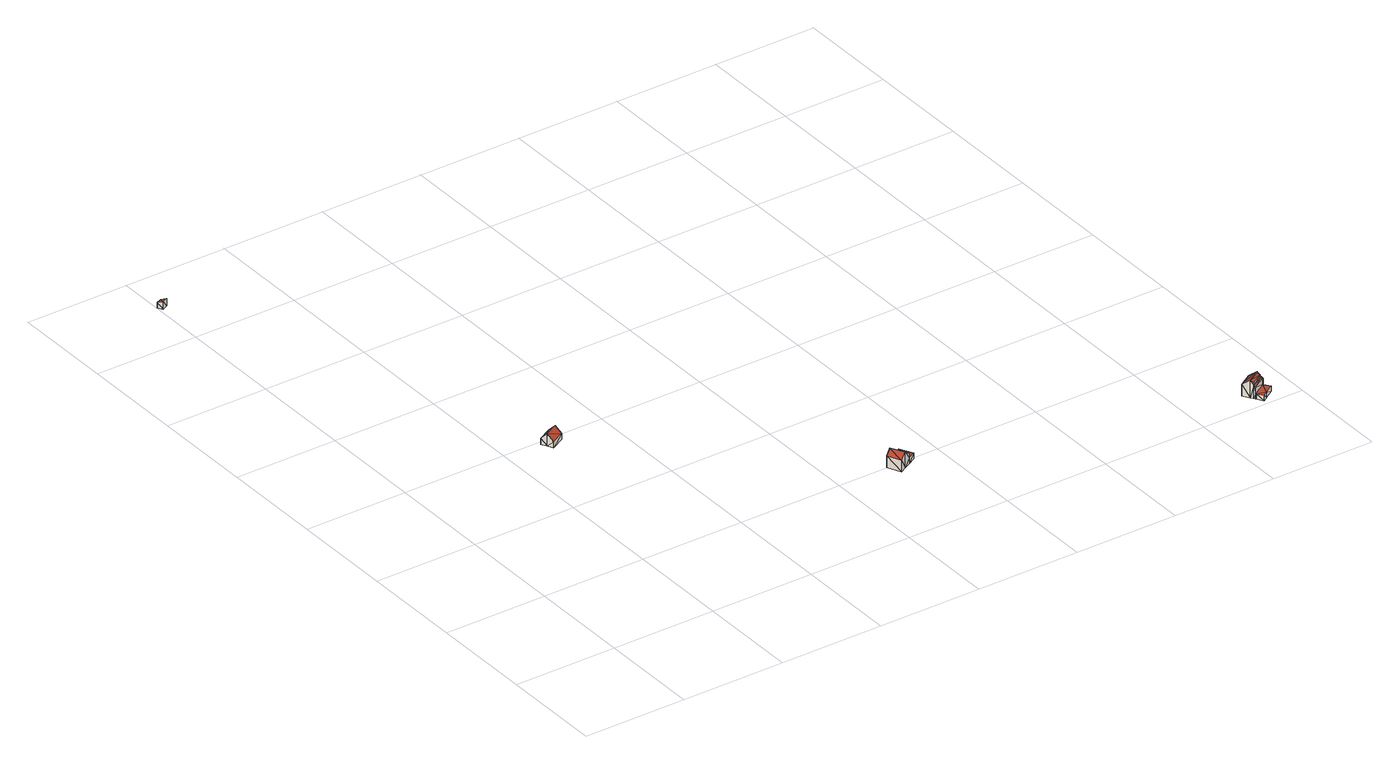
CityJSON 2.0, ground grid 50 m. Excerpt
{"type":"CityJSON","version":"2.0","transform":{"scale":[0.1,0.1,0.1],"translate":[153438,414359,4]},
"CityObjects":{
"building1":{"type":"Building","attributes":{"oorspronkelijk_bouwjaar":1985,"status":"Pand in gebruik","geconstateerd":false,"h_maaiveld":4.21,"dak_type":"slanted","pw_datum":"2016-12-01","pw_actueel":"yes","pw_bron":"ahn3","reconstructie_methode":"tudelft3d-geoflow","versie_methode":"v21.03.1","kas_warenhuis":false,"ondergronds_type":"above ground","lod11_replace":false,"reconstruction_skipped":false},"geometry":[{"type":"Solid","lod":"2.2","boundaries":[[[[0,1,2]],[[2,1,3]],[[4,2,3]],[[5,4,3]],[[6,1,7]],[[7,1,0]],[[7,0,2]],[[4,7,2]],[[5,3,6]],[[6,3,1]],[[5,6,4]],[[4,6,7]]]],"semantics":{"surfaces":[{"type":"GroundSurface"},{"type":"WallSurface"},{"type":"RoofSurface"}],"values":[[0,0,1,1,1,1,1,1,1,1,2,2]]}}]},
"building2":{"type":"Building","attributes":{"oorspronkelijk_bouwjaar":1956,"status":"Pand in gebruik","geconstateerd":false,"h_maaiveld":5.79,"dak_type":"slanted","pw_datum":"2016-12-01","pw_actueel":"yes","pw_bron":"ahn3","reconstructie_methode":"tudelft3d-geoflow","versie_methode":"v21.03.1","kas_warenhuis":false,"ondergronds_type":"above ground","lod11_replace":false,"reconstruction_skipped":false},"geometry":[{"type":"Solid","lod":"2.2","boundaries":[[[[8,9,10]],[[11,10,12]],[[11,8,10]],[[11,12,13]],[[14,11,15]],[[15,11,13]],[[16,12,10]],[[17,16,10]],[[15,13,16]],[[16,13,12]],[[18,9,19]],[[19,9,8]],[[19,8,11]],[[14,19,11]],[[17,10,18]],[[18,10,9]],[[15,16,14]],[[14,16,17]],[[17,18,14]],[[14,18,19]]]],"semantics":{"surfaces":[{"type":"GroundSurface"},{"type":"WallSurface"},{"type":"RoofSurface"}],"values":[[0,0,0,0,1,1,1,1,1,1,1,1,1,1,1,1,2,2,2,2]]}}]},
"building3":{"type":"Building","attributes":{"oorspronkelijk_bouwjaar":1965,"status":"Pand in gebruik","geconstateerd":false,"h_maaiveld":5.25,"dak_type":"slanted","pw_datum":"2016-12-01","pw_actueel":"yes","pw_bron":"ahn3","reconstructie_methode":"tudelft3d-geoflow","versie_methode":"v21.03.1","kas_warenhuis":false,"ondergronds_type":"above ground","lod11_replace":false,"reconstruction_skipped":false},"geometry":[{"type":"Solid","lod":"2.2","boundaries":[[[[20,21,22]],[[23,24,25]],[[24,26,27]],[[28,24,23]],[[26,21,27]],[[22,21,26]],[[24,27,25]],[[29,30,31]],[[31,30,27]],[[27,30,25]],[[31,27,21]],[[32,31,21]],[[32,21,33]],[[33,21,20]],[[34,35,30]],[[29,34,30]],[[36,28,23]],[[37,36,23]],[[38,26,35]],[[34,38,35]],[[35,26,24]],[[33,20,22]],[[39,33,22]],[[39,22,26]],[[38,39,26]],[[37,23,25]],[[30,37,25]],[[35,24,36]],[[36,24,28]],[[39,38,32]],[[33,39,32]],[[31,34,29]],[[32,38,31]],[[31,38,34]],[[35,36,37]],[[30,35,37]]]],"semantics":{"surfaces":[{"type":"GroundSurface"},{"type":"WallSurface"},{"type":"RoofSurface"}],"values":[[0,0,0,0,0,0,0,1,1,1,1,1,1,1,1,1,1,1,1,1,1,1,1,1,1,1,1,1,1,2,2,2,2,2,2,2]]}}]},
"building4":{"type":"Building","attributes":{"oorspronkelijk_bouwjaar":1961,"status":"Pand in gebruik (niet ingemeten)","geconstateerd":false,"h_maaiveld":5.21,"dak_type":"slanted","pw_datum":"2016-12-01","pw_actueel":"yes","pw_bron":"ahn3","reconstructie_methode":"tudelft3d-geoflow","versie_methode":"v21.03.1","kas_warenhuis":false,"ondergronds_type":"above ground","lod11_replace":false,"reconstruction_skipped":false},"geometry":[{"type":"Solid","lod":"2.2","boundaries":[[[[40,41,42]],[[40,43,41]],[[41,44,42]],[[45,43,40]],[[44,41,46]],[[47,42,44]],[[46,48,44]],[[44,49,50]],[[47,44,50]],[[49,51,50]],[[52,49,44]],[[53,49,52]],[[54,53,52]],[[55,47,50]],[[56,55,50]],[[57,42,55]],[[58,57,55]],[[55,42,47]],[[59,60,61]],[[61,60,48]],[[48,60,44]],[[62,43,63]],[[63,43,45]],[[64,51,49]],[[53,64,49]],[[56,50,51]],[[64,56,51]],[[54,52,60]],[[60,52,44]],[[65,66,67]],[[68,65,67]],[[69,46,67]],[[67,46,41]],[[70,40,57]],[[71,70,57]],[[57,40,42]],[[71,57,72]],[[72,57,73]],[[61,48,46]],[[69,61,46]],[[74,75,66]],[[65,74,66]],[[72,73,75]],[[74,72,75]],[[58,55,60]],[[59,58,60]],[[63,45,40]],[[70,63,40]],[[68,67,62]],[[62,41,43]],[[62,67,41]],[[54,60,53]],[[53,60,56]],[[56,60,55]],[[53,56,64]],[[73,57,58]],[[73,58,59]],[[69,67,75]],[[73,59,61]],[[69,73,61]],[[75,73,69]],[[66,75,67]],[[68,62,65]],[[65,63,70]],[[65,62,63]],[[71,72,70]],[[70,74,65]],[[70,72,74]]]],"semantics":{"surfaces":[{"type":"GroundSurface"},{"type":"WallSurface"},{"type":"RoofSurface"}],"values":[[0,0,0,0,0,0,0,0,0,0,0,1,1,1,1,1,1,1,1,1,1,1,1,1,1,1,1,1,1,1,1,1,1,1,1,1,1,1,1,1,1,1,1,1,1,1,1,1,1,1,1,2,2,2,2,2,2,2,2,2,2,2,2,2,2,2,2,2]]}}]}
},
"vertices":[
[4,3281,2],[32,3294,2],[17,3254,2],[45,3268,2],[17,3254,40],[45,3268,40],[32,3294,27],[4,3281,27],
[664,1462,18],[730,1497,18],[744,1470,18],[678,1435,18],[759,1443,18],[693,1407,18],[678,1435,78],[693,1407,47],[759,1443,47],[744,1470,78],[730,1497,48],[664,1462,47],
[1733,488,13],[1760,503,13],[1766,425,13],[1833,540,13],[1826,457,13],[1793,519,13],[1794,440,13],[1792,519,13],[1865,477,13],[1793,519,65],[1793,519,44],[1792,519,66],[1760,503,92],[1733,488,69],[1826,457,65],[1826,457,43],[1865,477,42],[1833,540,42],[1794,440,92],[1766,425,69],
[3283,62,12],[3348,103,12],[3291,50,12],[3326,135,12],[3361,83,12],[3262,95,12],[3350,105,12],[3296,42,12],[3363,84,12],[3341,26,12],[3297,41,12],[3317,10,12],[3383,52,12],[3341,26,39],[3383,52,39],[3296,42,38],[3297,41,38],[3291,50,75],[3296,42,68],[3361,83,68],[3361,83,39],[3363,84,68],[3326,135,68],[3262,95,68],[3317,10,38],[3346,102,98],[3346,102,86],[3348,103,86],[3348,103,98],[3350,105,86],[3283,62,98],[3291,50,88],[3350,87,88],[3350,87,75],[3346,98,96],[3346,98,84]
]}
